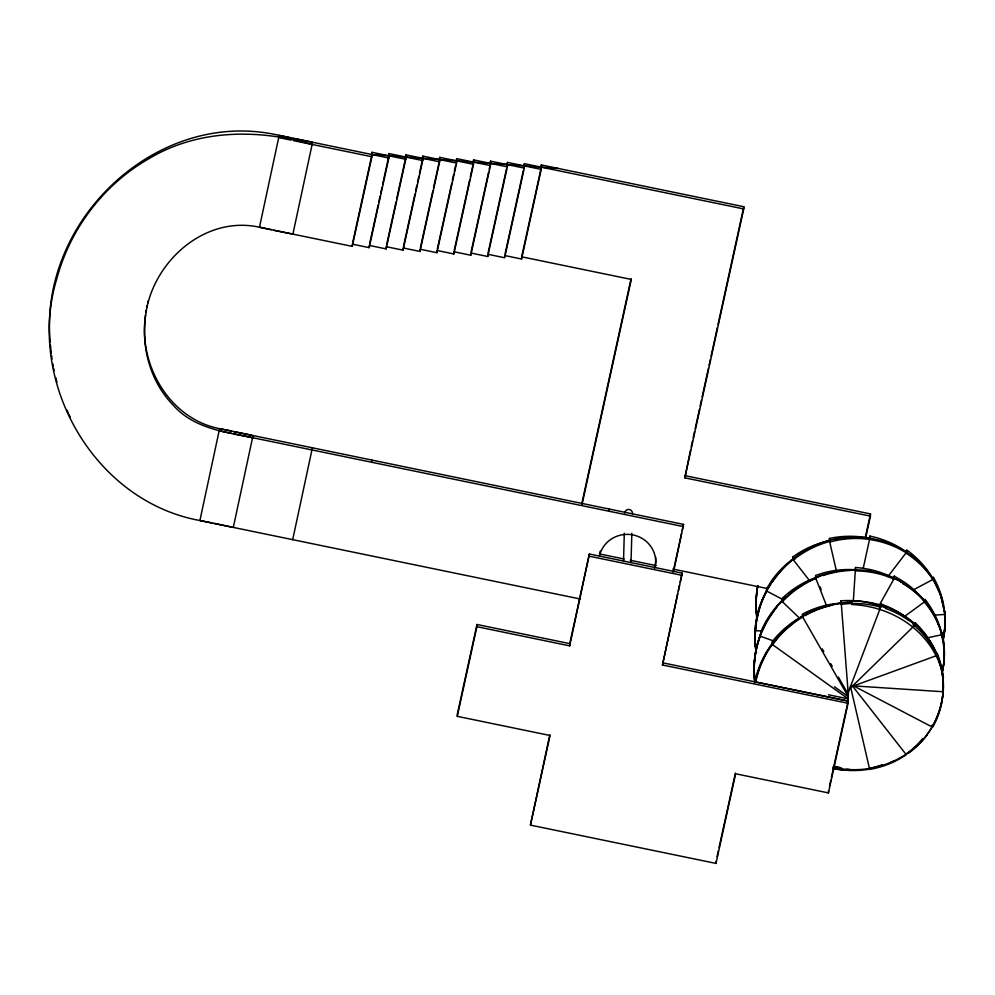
<?xml version="1.0" encoding="UTF-8"?>
<svg xmlns="http://www.w3.org/2000/svg" width="995" height="995" viewBox="0 0 995 995"><rect width="100%" height="100%" fill="white"/><g stroke="black" fill="none" stroke-linecap="round" stroke-linejoin="round"><path stroke-width="1.49" d="M756.673 616.378L756.001 602.124L757.382 587.946L756.847 591.49M755.068 635.78L755.106 634.275M755.914 650.058L756.262 652.409C746.063 596.652 792.119 539.365 848.946 537.449M943.633 636.875L945.138 624.263L944.603 611.539M945.138 624.263L945.2 621.079M755.093 634.586L755.081 635.506A94.898 91.702 1.6 0 0 756.474 652.297M943.359 688.279L943.384 686.836A94.898 91.702 1.6 0 0 939.641 660.182L937.228 653.193L937.166 655.407L939.591 661.986M310.838 144.138C257.469 128.753 197.507 129.35 148.864 158.74C103.841 184.336 70.272 228.663 56.839 278.6C25.646 380.625 93.368 501.206 199.908 520.522L219.609 428.671C169.075 418.883 137.87 363.921 145.618 314.843M233.315 527.412L253.004 435.561M252.941 437.775C224.833 432.104 193.677 428.31 173.466 405.45C152.509 384.107 142.521 353.287 144.847 323.673C146.961 267.157 201.599 214.422 259.484 227.233L279.185 135.382C157.26 107.037 38.22 220.517 50.272 342.616M312.579 142.273L292.891 234.124M312.393 447.812L292.692 539.663M271.349 229.696L259.484 227.233L352.267 246.374L352.329 244.161L369.207 247.643L388.834 158.006L388.958 153.578L422.701 160.531L403.074 250.168L386.197 246.685L386.135 248.912L369.269 245.429L369.207 247.643M352.267 246.374L371.906 156.737L372.03 152.31L405.773 159.275L386.135 248.912M371.707 462.277L371.769 460.063M403.074 250.168L403.137 247.954L420.002 251.436L439.628 161.799L439.753 157.372L473.496 164.324L453.869 253.961L436.992 250.479L436.929 252.705L420.064 249.223L420.002 251.436M405.773 159.275L405.898 154.834L439.628 161.799M422.701 160.531L422.825 156.103L456.568 163.068L436.929 252.705M453.869 253.961L453.931 251.747L470.797 255.23L490.435 165.593L490.56 161.165L524.29 168.118L504.664 257.755L487.799 254.272L487.737 256.499L470.859 253.016L470.797 255.23M456.568 163.068L456.693 158.628L490.435 165.593M848.424 690.032L848.063 703.278L828.425 792.915L735.641 773.774L716.002 863.411L530.434 825.116L550.061 735.492L457.277 716.338L457.339 714.124L476.966 624.487L569.762 643.628L569.7 645.854L476.903 626.701L476.966 624.487M473.496 164.324L473.62 159.897L507.363 166.861L487.737 256.499M507.363 166.861L507.487 162.421L541.23 169.386L521.591 259.023L504.726 255.541M521.591 259.023L521.654 256.809L631.315 279.433L582.013 504.527M524.29 168.118L524.415 163.69L743.738 208.938L684.834 477.849L870.414 516.131L865.501 538.544M541.23 169.386L541.355 164.959L743.8 206.724L743.738 208.938M530.434 825.116L549.8 734.758M569.7 645.854L589.388 554.004L682.172 573.145L662.483 664.996L848.063 703.278M609.251 511.293L609.313 509.067M623.529 561.13L624.288 533.221M662.483 664.996L677.595 594.052M673.665 571.416L683.54 524.39L233.862 431.594M684.834 477.849L690.53 449.951M716.002 863.411L716.064 861.197M755.13 633.516L755.342 628.392A94.923 91.739 1.6 0 1 766.473 590.955L771.772 582.063M754.944 682.085L754.484 674.709A94.911 91.727 1.6 0 1 759.993 636.116L761.934 629.337A94.886 91.702 1.6 0 1 776.535 606.465L781.672 601.042L781.734 598.828A94.935 91.739 1.6 0 1 815.527 577.635C843.374 565.745 876.856 567.249 902.962 582.921M831.434 777.257L848.126 701.065L755.329 681.948L755.392 679.709A94.761 91.577 1.6 0 1 771.933 644.2L771.996 641.986A94.861 91.677 1.6 0 1 802.318 616.353L804.557 615.059A99.811 97.249 -49.1 0 0 795.478 620.718L789.856 625.121M887.826 576.665L906.632 552.138A94.823 91.627 1.6 0 0 869.854 536.081L869.792 538.295A94.823 91.639 1.6 0 0 829.469 538.444L829.407 540.658A94.886 91.702 1.6 0 0 792.828 556.976L792.766 559.19L809.955 581.142M828.425 792.915L828.487 790.702M885.737 607.746L881.01 606.204A94.911 91.727 1.6 0 0 841.061 600.793L848.3 694.41L838.35 677.023M941.73 673.702A99.09 89.301 17.2 0 0 942.228 671.438C951.693 633.989 929.156 593.43 894.269 578.344A94.923 91.739 1.6 0 0 855.526 567.498L853.349 600.719M870.414 516.131L870.476 513.917L684.896 475.635M849.543 688.901L915.114 624.922L909.48 619.96A94.886 91.702 1.6 0 0 885.786 605.806L881.072 603.99L881.01 606.204L848.362 692.197M903.883 616.925L924.952 601.54L923.397 599.599A94.898 91.702 1.6 0 0 903 581.254L894.331 576.13L894.269 578.344L878.535 606.564M906.632 552.138L906.694 549.912A94.873 91.689 1.6 0 1 933.273 579.264L941.059 595.968L944.902 614.4L934.056 615.184M912.95 624.885L915.176 622.708L915.114 624.922L909.467 620.37M839.494 768.488C874.891 774.396 913.796 758.327 932.116 726.959L931.867 725.28M926.805 637.957L941.979 634.698L942.041 632.484A94.786 91.602 1.8 0 1 942.265 671.451L941.743 673.528M631.004 562.685L631.85 533.245M943.347 688.565L942.489 674.448M755.068 635.817L756.287 621.614L759.521 607.746M943.347 688.851L943.185 691.749L854.655 685.953M755.118 633.865L755.205 631.912M943.335 689.137L943.185 691.749L943.248 689.523A94.923 91.727 1.6 0 1 932.116 726.959M855.314 570.608L855.526 567.511M942.688 696.662L943.372 687.147A99.177 88.456 0.7 0 0 939.268 662.073M944.193 633.765L944.641 630.606M942.688 696.662C940.847 710.48 935.275 723.726 926.842 734.795M145.954 312.455L146.352 310.067M146.787 307.704L147.272 305.341M942.924 668.341L942.265 671.463L942.327 669.237A94.823 91.627 1.6 0 1 941.768 671.625M371.371 155.295L372.03 152.31M352.665 242.668L371.968 154.523L558.22 168.441M388.311 156.563L388.958 153.578M369.593 243.937L378.1 205.094M378.759 202.097L380.065 196.127M380.724 193.142L382.03 187.159M382.677 184.174L388.896 155.792M405.239 157.832L405.898 154.834M386.52 245.193L396.01 201.873M396.669 198.888L405.836 157.061M422.166 159.088L422.825 156.103M403.46 246.461L414.915 194.174M415.562 191.189L416.868 185.207M417.527 182.222L418.833 176.252M419.492 173.254L422.763 158.317M439.106 160.357L439.753 157.372M420.387 247.73L432.825 190.953M433.484 187.968L439.69 159.586M456.033 161.625L456.693 158.628M437.327 248.986L451.718 183.254M452.377 180.269L453.683 174.299M454.342 171.302L455.648 165.332M472.973 162.881L473.62 159.897M454.255 250.255L469.628 180.045M470.287 177.048L473.558 162.11M489.901 164.15L490.56 161.165M471.182 251.524L488.533 172.346M489.179 169.349L490.498 163.379M506.828 165.419L507.487 162.421M488.122 252.78L506.443 169.125M523.768 166.675L524.415 163.69M505.05 254.048L523.37 170.394M540.695 167.944L541.355 164.959M521.989 255.317L541.292 167.172M457.277 716.338L476.903 626.701M581.752 503.818L631.041 278.724M569.762 643.628L589.388 554.004M691.189 446.929L692.508 440.885M693.167 437.862L694.498 431.818M695.157 428.795L699.46 409.156M700.119 406.134L701.45 400.089M702.109 397.067L708.39 368.374M709.049 365.352L710.38 359.307M711.039 356.285L717.32 327.579M717.992 324.557L743.8 206.724M673.068 572.187L681.575 533.345M682.234 530.36L683.54 524.39M678.254 591.067L679.56 585.097M680.219 582.1L682.172 573.145M717.047 856.707L718.365 850.737M719.012 847.752L735.38 773.053M865.24 537.822L870.476 513.917M869.207 539.066L869.854 536.081M863.25 568.17L869.792 538.295M829.469 786.224L830.775 780.242M942.937 639.996L943.621 636.899M147.82 302.977L148.404 300.639M773.14 640.792L759.993 636.116L761.884 631.278M759.993 636.116L761.138 633.106M879.978 606.851L881.072 603.99M761.871 631.303C755.13 647.384 752.693 665.257 755.006 682.533M761.262 632.783L766.536 621.676M761.884 601.03L763.252 597.734M764.72 594.488L766.324 591.291M892.838 578.816L894.331 576.13M766.536 621.688L777.456 605.756M776.51 606.913L791.684 591.863L806.497 582.013M777.767 605.383L781.672 601.042L799.358 617.97M780.503 570.807L782.928 568.195M783.699 598.99L786.286 596.515M790.764 560.844L792.766 559.19L790.764 560.695A94.898 91.702 1.6 0 0 771.834 580.371L766.536 588.741L766.473 590.955L782.903 599.537M790.739 560.881L793.512 558.63M791.684 591.863L794.507 589.687M852.491 686.003L905.947 754.285L907.95 752.78A94.898 91.702 1.6 0 0 922.726 738.514M907.95 752.916L905.947 754.285M912.863 590.147L933.273 579.264L933.335 577.05L934.529 579.214A94.873 91.689 1.6 0 1 943.583 604.661L944.902 614.4L944.964 612.186A94.911 91.714 1.6 0 1 942.738 640.208M806.485 582.013L822.753 574.923M890.314 762.58L893.41 761.237M816.111 577.411L819.407 576.105M818.101 544.464L824.768 542.064M817.405 609.039L820.726 607.808M851.397 686.712L937.166 655.407A94.935 91.739 1.6 0 0 915.176 622.708M830.912 604.836L840.999 603.02L830.937 604.276A94.886 91.689 1.6 0 0 804.619 612.982L802.38 614.139L802.318 616.353L848.237 696.637L834.494 686.774M835.004 539.352L838.474 538.693M848.934 537.449C873.884 535.745 899.579 544.041 918.099 561.006M850.377 569.799L851.969 569.749M852.28 569.737L855.464 569.725L850.389 569.526A94.898 91.702 1.6 0 0 822.815 573.095L815.589 575.421L815.527 577.635L826.173 604.786M852.441 537.288L855.936 537.25M846.459 769.297L849.941 769.508M755.28 630.606L761.386 631.004M866.334 537.872L873.2 538.892M219.547 430.885L231.425 433.198M273.712 230.305L291.199 233.775M231.487 430.984L219.609 428.671L251.325 435.213M293.425 138.392L310.9 141.924M293.363 140.606L371.906 156.737M211.786 522.897L199.908 520.522L580.184 598.978M388.834 158.006L279.185 135.382L291.025 137.895M683.478 526.604L233.8 433.808M599.798 553.991L624.139 559.003M630.221 560.26L656.078 565.595M672.819 569.053L767.12 588.505M589.326 556.217L682.11 575.359M828.412 694.771L848.188 698.851L771.933 644.2M662.546 662.782L848.126 701.065M290.963 140.108L279.122 137.596M231.624 527.064L214.186 523.395M877.889 572.622L881.209 573.518M889.654 543.544L892.813 544.825M854.096 686.189L932.116 726.959M900.015 581.267L905.786 584.712M908.559 586.59L911.246 588.555M910.388 554.737L913.049 556.74M918.111 561.018L927.116 570.57L934.454 581.304M922.813 565.645L931.009 575.819M927.551 604.798C916.569 590.831 927.315 606.452 925.014 599.313A94.886 91.702 1.6 0 1 941.979 634.698M792.828 556.976L794.744 559.414M929.479 607.423L931.295 610.122M822.28 648.927L823.81 651.601M830.701 663.64L832.23 666.314M932.999 612.883L934.604 615.694M68.829 414.231L70.359 417.427M936.084 618.567L939.802 627.472M66.852 409.94L68.307 413.174M820.067 586.851L821.198 589.712M939.989 592.97L944.603 611.527M940.81 630.519L943.061 639.835M55.72 377.59L56.926 382.167M829.469 538.444L830.166 541.429M829.407 540.658L836.31 570.483M850.464 686.363L869.431 768.389A94.886 91.702 1.6 0 0 882.192 764.732M53.655 368.374L54.153 370.687M52.797 363.722L53.22 366.048M756.66 616.353L756.996 618.741M51.553 355.551L52.038 359.058M754.795 680.592L754.421 676.923A99.189 98.803 -44.7 0 1 760.205 636.191M51.255 353.2L50.434 344.979M841.061 600.806L841.31 603.903M755.23 642.932L755.504 646.489M755.976 605.719L756.076 609.276M655.643 556.951A28.457 27.499 1.6 0 1 654.411 568.12M599.487 553.892A28.457 27.499 1.6 0 1 600.246 551.143M599.438 556.106A28.457 27.499 1.6 0 1 633.156 534.962A28.457 27.499 1.6 0 1 655.108 567.585M624.835 513.072A3.793 3.669 1.6 0 1 629.027 509.452A3.793 3.669 1.6 0 1 632.335 513.855M905.873 553.096A99.152 89.214 -12.8 0 1 932.8 579.525M944.541 614.412A99.177 88.717 9.7 0 1 942.974 640.879M869.518 539.501A99.09 90.694 -23.6 0 1 906.134 552.785M829.718 542.026A99.09 92.821 -34.2 0 1 869.568 539.389M793.301 559.886A99.164 95.085 -43.4 0 1 829.606 541.454M755.516 630.619A99.201 98.53 -50.4 0 1 766.772 591.117M941.481 634.798A99.065 88.443 6 0 1 942.576 671.513M924.305 601.987A99.164 88.617 -5.2 0 1 941.817 634.735M855.364 570.881A99.201 91.453 -27.2 0 1 893.883 579.078M754.695 682.582A99.127 98.766 -43.7 0 1 760.031 636.128M782.319 601.664A99.214 95.868 -46.3 0 1 815.838 578.431M869.593 769.147A99.065 94.525 44.8 0 1 832.715 768.351M906.258 754.707A99.164 92.398 35.2 0 1 869.667 769.396M943.011 691.724A99.201 89.015 13.5 0 1 932.651 727.221M914.38 625.619A99.214 88.916 -9 0 1 936.842 655.531M841.098 604.313A99.189 92.149 -30.7 0 1 880.674 607.124M772.58 644.661A99.139 96.465 -48.7 0 1 802.716 617.037M755.69 681.973A99.065 98.057 -52.1 0 1 773.053 643.442A99.052 97 -50.7 0 1 792.903 623.231M757.307 618.554A94.886 91.702 1.6 0 1 757.804 585.607M934.056 581.49A99.152 88.58 -4.5 0 1 943.459 605.246M772.157 582.286A99.164 97.236 -51 0 1 791.05 561.192M756.076 651.787A99.164 99.04 9.5 0 1 755.006 635.78M902.552 583.468A99.164 89.774 -17.2 0 1 923.061 599.997M822.964 575.595A99.164 93.928 -38.7 0 1 850.377 570.433M762.195 631.415A99.164 97.945 -52.2 0 1 776.809 607.112M841.733 768.09A94.799 91.639 1.6 0 1 832.902 767.033M927.079 734.932A99.164 90.246 23.7 0 1 908.336 753.377M885.426 608.418A99.164 90.52 -22.2 0 1 909.131 620.768M804.88 615.656A99.152 94.935 -42.9 0 1 831.036 605.433M756.872 617.932A99.002 98.803 -31 0 1 757.854 585.744M755.441 681.973A99.177 98.617 -49 0 1 765.18 655.295M842.902 769.894A99.127 96.963 53.5 0 1 833.549 768.513M851.645 604.512A99.102 88.468 -2.7 0 1 943.471 677.508M841.322 603.107A99.438 94.139 -38.5 0 1 851.795 602.361M841.297 602.895A99.811 94.637 -39.1 0 1 851.795 602.162M851.882 600.955A99.102 90.707 -23.6 0 1 942.638 674.423M820.85 608.194A98.928 94.239 -40.9 0 1 841.335 603.368M804.681 615.333A99.239 95.669 -45.4 0 1 820.8 608.057M795.577 620.855A99.002 96.328 -48.7 0 1 804.594 615.159M804.482 614.947A99.45 96.378 -47.3 0 1 817.355 608.89M764.968 655.183A99.4 98.58 -51.4 0 1 772.605 643.118M772.966 643.379A99.077 97.174 -51.1 0 1 790.067 625.37M839.631 767.282A99.177 94.314 43.5 0 1 833.959 766.175"/></g></svg>
